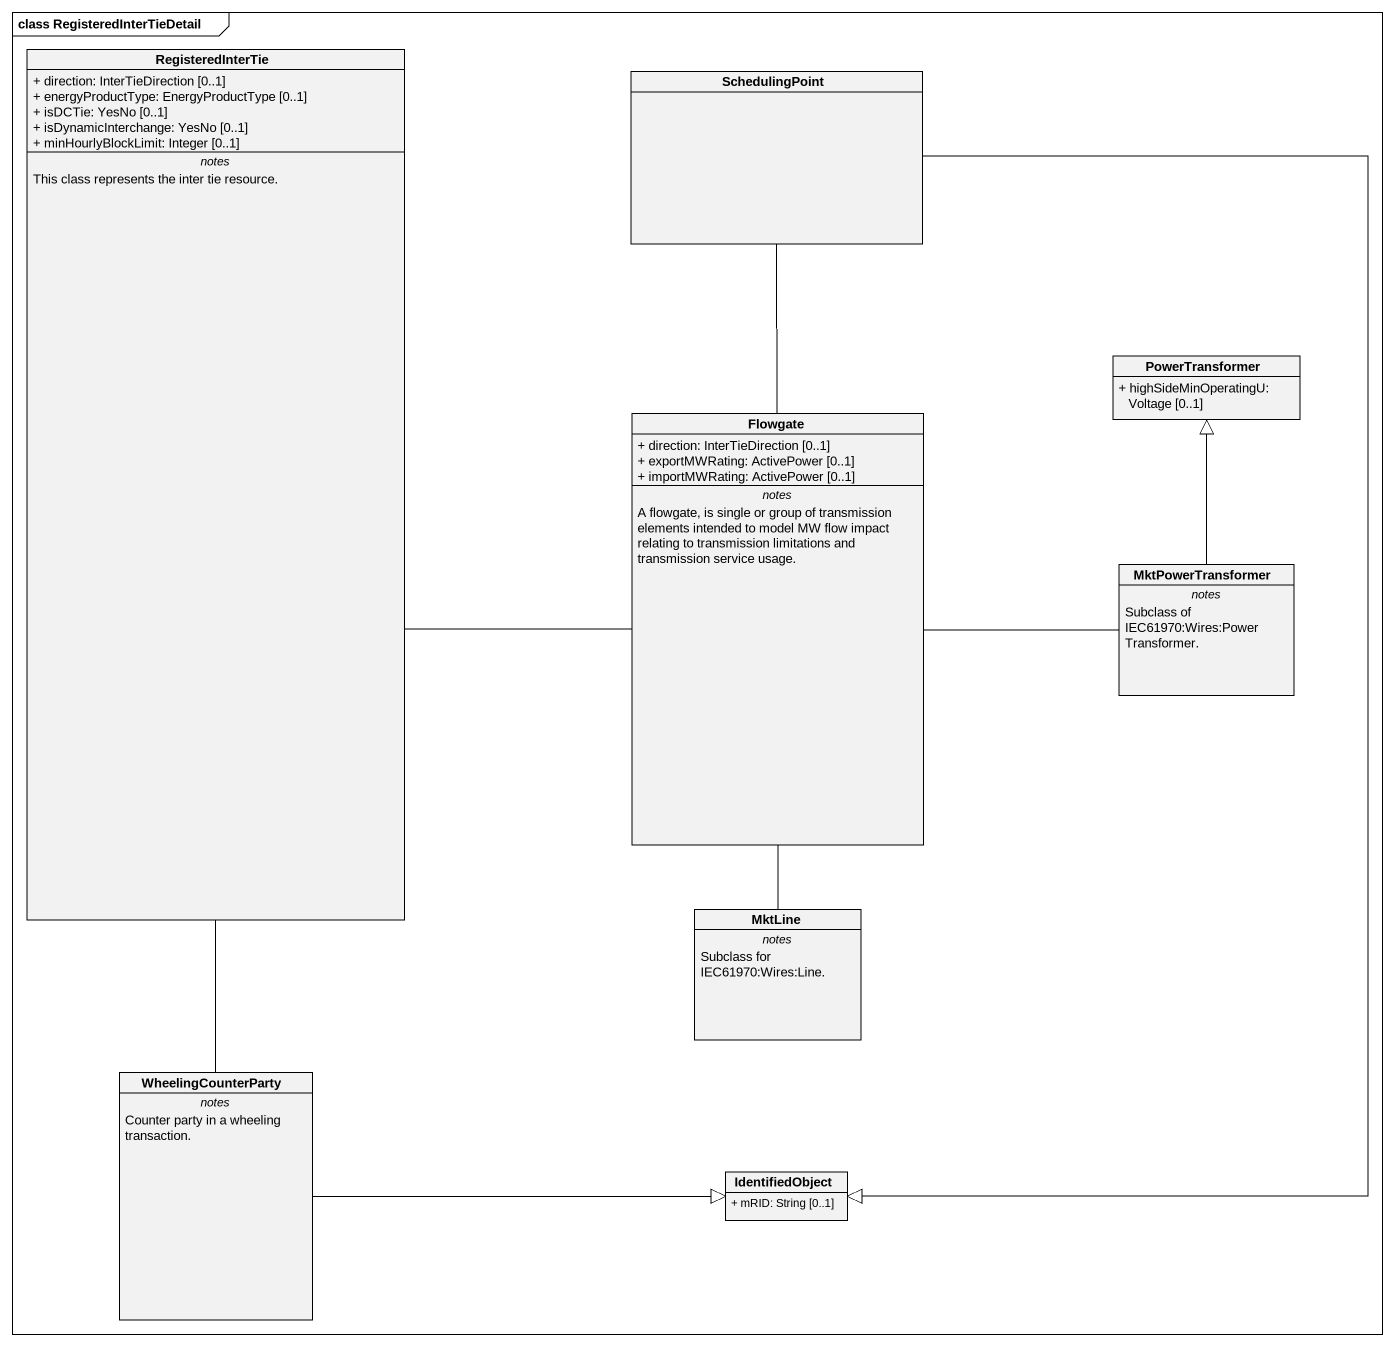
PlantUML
@startuml
mainframe class RegisteredInterTieDetail
hide circle
hide empty members
skinparam classAttributeIconSize 0
class RegisteredInterTie {
  + direction: InterTieDirection [0..1]
  + energyProductType: EnergyProductType [0..1]
  + isDCTie: YesNo [0..1]
  + isDynamicInterchange: YesNo [0..1]
  + minHourlyBlockLimit: Integer [0..1]
  -- notes --
  This class represents the inter tie resource.
}
class SchedulingPoint
class PowerTransformer {
  + highSideMinOperatingU: Voltage [0..1]
}
class Flowgate {
  + direction: InterTieDirection [0..1]
  + exportMWRating: ActivePower [0..1]
  + importMWRating: ActivePower [0..1]
  -- notes --
  A flowgate, is single or group of transmission elements intended to model MW flow impact relating to transmission limitations and transmission service usage.
}
class MktPowerTransformer {
  -- notes --
  Subclass of IEC61970:Wires:PowerTransformer.
}
class MktLine {
  -- notes --
  Subclass for IEC61970:Wires:Line.
}
class WheelingCounterParty {
  -- notes --
  Counter party in a wheeling transaction.
}
class IdentifiedObject {
  + mRID: String [0..1]
}
SchedulingPoint --|> IdentifiedObject
Flowgate -left- RegisteredInterTie
Flowgate -up- SchedulingPoint
Flowgate -right- MktPowerTransformer
Flowgate -- MktLine
MktPowerTransformer -up-|> PowerTransformer
WheelingCounterParty -up- RegisteredInterTie
WheelingCounterParty -right-|> IdentifiedObject
@enduml
